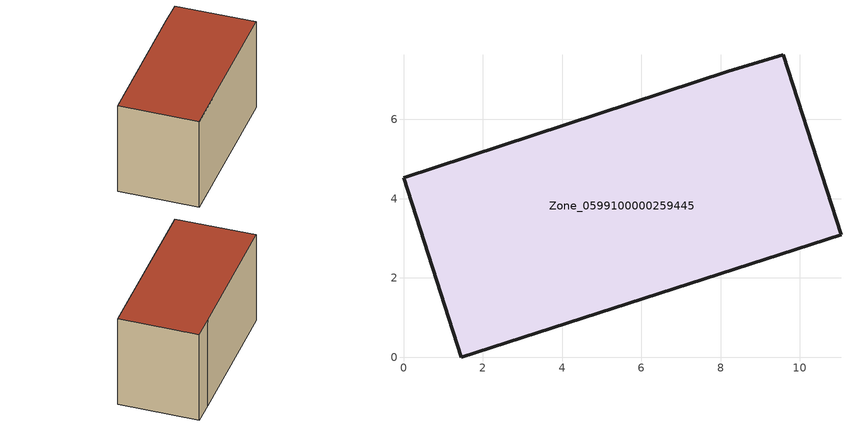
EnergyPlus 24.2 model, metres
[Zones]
Zone_0599100000259445
 floor ground (C_G): 11.04,3.09 1.46,0 0,4.53 8.19,7.21 9.58,7.63 z3.42
 wall outside (C_F): 1.46,0 11.04,3.09 9.58,7.63 8.19,7.21 0,4.53 1.46,0 z3.42:9.23
 roof outside (C_R): 11.04,3.09 9.58,7.63 8.19,7.21 0,4.53 1.46,0 z9.23
[BUILDING]
Pand.0599100000259445: North Axis=0; Terrain=City; Loads Convergence Tolerance Value=0.04; Temperature Convergence Tolerance Value=0.4; Solar Distribution=FullExterior; Maximum Number of Warmup Days=25; Minimum Number of Warmup Days=1
[Site:Location]
Rotterdam.The.Hague.AP_ZH_NLD Design_Conditions: Latitude=51.96; Longitude=4.45; Time Zone=1; Elevation=-4.5
[SITE:GROUNDTEMPERATURE:BUILDINGSURFACE]
18, 18, 18, 18, 18, 18, 18, 18, 18, 18, 18, 18
[MATERIAL] Thermal Absorptance=0.9; Solar Absorptance=0.7; Visible Absorptance=0.7
Name | Roughness | Thickness | Conductivity | Density | Specific Heat
G.TC.1946-1964 | MediumSmooth | 0.15 | 1 | 540 | 1210
F.TC.1946-1964 | Rough | 0.3 | 0.857143 | 1920 | 840
R.TC.1946-1964 | MediumRough | 0.2 | 0.235294 | 1500 | 1000
[CONSTRUCTION]
C_G: G.TC.1946-1964
C_F: F.TC.1946-1964
C_R: R.TC.1946-1964
[ZONE]
Zone_0599100000259445: Type=1; Multiplier=1; Ceiling Height=Autocalculate; Volume=Autocalculate; Floor Area=autocalculate; Part of Total Floor Area=Yes
[ZONEINFILTRATION:DESIGNFLOWRATE]
Infil_Zone_0599100000259445: Zone or ZoneList or Space or SpaceList=Zone_0599100000259445; Schedule=AlwaysOn; Design Flow Rate Calculation Method=Flow/Area; Flow Rate per Floor Area=0.003; Constant Term Coefficient=1; Temperature Term Coefficient=0; Velocity Term Coefficient=0; Velocity Squared Term Coefficient=0
[HVACTEMPLATE:ZONE:IDEALLOADSAIRSYSTEM]
Zone_0599100000259445: Maximum Heating Supply Air Temperature=50; Minimum Cooling Supply Air Temperature=13; Maximum Heating Supply Air Humidity Ratio=0.0156; Minimum Cooling Supply Air Humidity Ratio=0.0077; Heating Limit=NoLimit; Cooling Limit=NoLimit; Dehumidification Control Type=ConstantSensibleHeatRatio; Cooling Sensible Heat Ratio=0.7; Dehumidification Setpoint=60; Humidification Control Type=None; Humidification Setpoint=30; Outdoor Air Method=None; Outdoor Air Flow Rate per Person=0.00944; Outdoor Air Flow Rate per Zone Floor Area=0; Outdoor Air Flow Rate per Zone=0; Demand Controlled Ventilation Type=None; Outdoor Air Economizer Type=NoEconomizer; Heat Recovery Type=None; Sensible Heat Recovery Effectiveness=0.7; Latent Heat Recovery Effectiveness=0.65
[ZONECONTROL:THERMOSTAT]
ThermostatControl_Zone_0599100000259445: Zone or ZoneList=Zone_0599100000259445; Control Type Schedule=DualSetpointControlType; Control 1=Thermostat_Zone_0599100000259445; Temperature Difference Between Cutout And Setpoint=0
[THERMOSTATSETPOINT:DUALSETPOINT]
Thermostat_Zone_0599100000259445: Heating Setpoint Temperature Schedule=HeatingSetpoint_Zone_0599100000259445; Cooling Setpoint Temperature Schedule=CoolingSetpoint_Zone_0599100000259445
[SCHEDULE:COMPACT]
HeatingSetpoint_Zone_0599100000259445: Through: 12/31, For: AllDays, Until: 24:00, 21
CoolingSetpoint_Zone_0599100000259445: Through: 12/31, For: AllDays, Until: 24:00, 24
DualSetpointControlType: Through: 12/31, For: AllDays, Until: 24:00, 4
AlwaysOn: Through: 12/31, For: AllDays, Until: 24:00, 1
